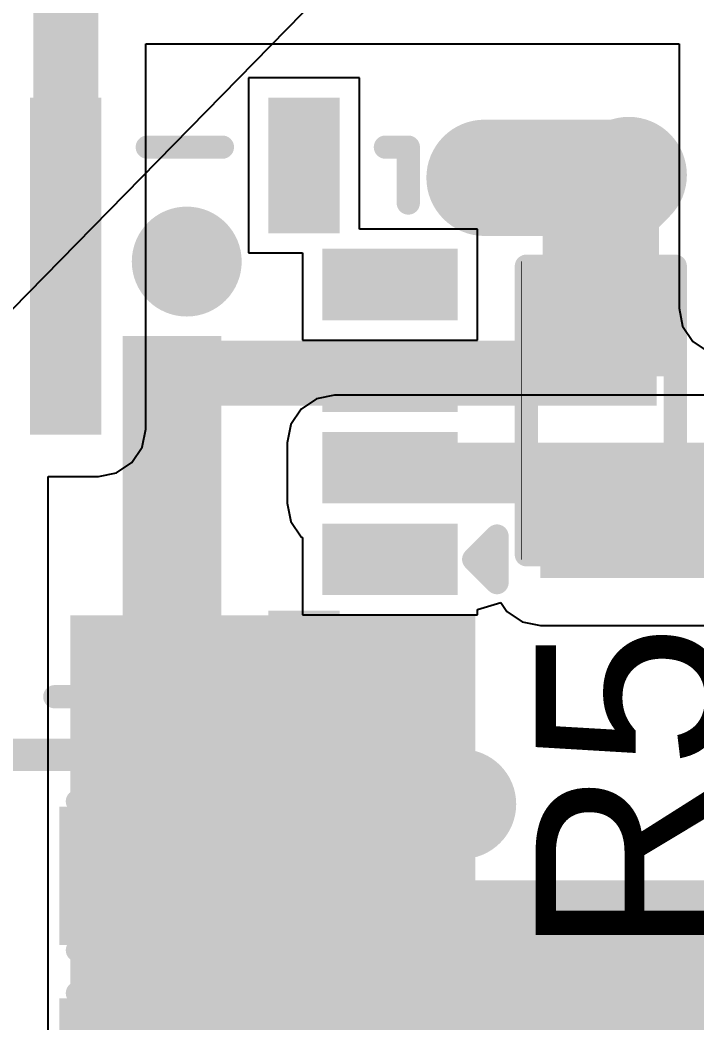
# Model space of a CAD drawing. Header units: millimetres. Extents: x 0 to 5381, y 0 to 5431.
# Drawn here: x 80.88 to 84.57, y 17.26 to 22.73 of the extents above; entities that cross this region are included whole.
import ezdxf

# ---------------------------------------------------------------- set-up
doc = ezdxf.new("R2010")
doc.units = ezdxf.units.MM
for name, color, linetype in [('BottomLayer', 5, 'Continuous'), ('BottomSolder', 6, 'Continuous'), ('TopLayer', 1, 'Continuous'), ('TopOverlay', 2, 'Continuous'), ('TopPaste', 8, 'Continuous'), ('TopSolder', 216, 'Continuous'), ('ViaHoleLayer', 16, 'Continuous')]:
    doc.layers.add(name, color=color, linetype=linetype)
doc.styles.add('Arial', font='', dxfattribs={"height": 0.2})
doc.styles.get('Arial').set_extended_font_data('Arial')

# ---------------------------------------------------------------- blocks, each defined once
blk = doc.blocks.new('10_VQFN_HR__3_3__5')
at = {"layer": 'TopLayer'}
for points in [[(-0.83, 1.1), (-0.83, 1.7), (-0.58, 1.7), (-0.58, 1.1)], [(-0.185, -0.4), (-0.185, 1.7), (0.215, 1.7), (0.215, -0.4)], [(-1.475, 0.875), (-0.875, 0.875), (-0.875, 0.625), (-1.475, 0.625)], [(-1.475, 0.375), (-0.875, 0.375), (-0.875, 0.125), (-1.475, 0.125)], [(0.47, -1.7), (0.47, 0), (0.72, 0), (0.72, -1.7)], [(-1.475, -0.125), (-0.875, -0.125), (-0.875, -0.375), (-1.475, -0.375)], [(-1.475, -0.625), (-0.875, -0.625), (-0.875, -0.875), (-1.475, -0.875)], [(-0.83, -1.7), (-0.83, -1.1), (-0.58, -1.1), (-0.58, -1.7)]]:
    blk.add_hatch(color=1, dxfattribs=at).paths.add_polyline_path(points)
at = {"layer": 'TopPaste'}
for points in [[(-0.83, 1.1), (-0.83, 1.7), (-0.58, 1.7), (-0.58, 1.1)], [(-0.185, -0.4), (-0.185, 1.7), (0.215, 1.7), (0.215, -0.4)], [(-1.475, 0.875), (-0.875, 0.875), (-0.875, 0.625), (-1.475, 0.625)], [(-1.475, 0.375), (-0.875, 0.375), (-0.875, 0.125), (-1.475, 0.125)], [(0.47, -1.7), (0.47, 0), (0.72, 0), (0.72, -1.7)], [(-1.475, -0.125), (-0.875, -0.125), (-0.875, -0.375), (-1.475, -0.375)], [(-1.475, -0.625), (-0.875, -0.625), (-0.875, -0.875), (-1.475, -0.875)], [(-0.83, -1.7), (-0.83, -1.1), (-0.58, -1.1), (-0.58, -1.7)]]:
    blk.add_hatch(color=8, dxfattribs=at).paths.add_polyline_path(points)
at = {"layer": 'TopSolder'}
for points in [[(-0.9, 1.03), (-0.9, 1.77), (-0.51, 1.77), (-0.51, 1.03)], [(-0.255, -0.47), (-0.255, 1.77), (0.285, 1.77), (0.285, -0.47)], [(-1.545, 0.945), (-0.805, 0.945), (-0.805, 0.555), (-1.545, 0.555)], [(-1.545, 0.445), (-0.805, 0.445), (-0.805, 0.055), (-1.545, 0.055)], [(0.4, -1.77), (0.4, 0.07), (0.79, 0.07), (0.79, -1.77)], [(-1.545, -0.055), (-0.805, -0.055), (-0.805, -0.445), (-1.545, -0.445)], [(-1.545, -0.555), (-0.805, -0.555), (-0.805, -0.945), (-1.545, -0.945)], [(-0.9, -1.77), (-0.9, -1.03), (-0.51, -1.03), (-0.51, -1.77)]]:
    blk.add_hatch(color=216, dxfattribs=at).paths.add_polyline_path(points)
at = {"layer": 'TopOverlay', "const_width": 0.127}
for points in [[(-1.15, 1.5), (-1.275, 1.5)], [(-1.275, 1.5), (-1.275, 1.195)], [(0.655, 1.5), (0.535, 1.5)], [(-1.7592, 0.877), (-1.7592, 0.623)], [(-1.6322, 0.75), (-1.7592, 0.877)], [(-1.6322, 0.75), (-1.7592, 0.623)], [(-1.275, -1.195), (-1.275, -1.5)], [(-1.15, -1.5), (-1.275, -1.5)], [(0.15, -1.5), (-0.26, -1.5)]]:
    blk.add_lwpolyline(points, dxfattribs=at)
at = {"layer": 'TopOverlay', "const_width": 0.0635}
for points in [[(-1.3067, 1.5, 1), (-1.2432, 1.5, 1)], [(-1.3067, 1.5, 1), (-1.2432, 1.5, 1)], [(-1.1818, 1.5, 1), (-1.1183, 1.5, 1)], [(0.5033, 1.5, 1), (0.5668, 1.5, 1)], [(0.6232, 1.5, 1), (0.6867, 1.5, 1)], [(-1.3067, 1.195, 1), (-1.2432, 1.195, 1)], [(-1.7909, 0.877, 1), (-1.7274, 0.877, 1)], [(-1.7909, 0.877, 1), (-1.7274, 0.877, 1)], [(-1.6639, 0.75, 1), (-1.6004, 0.75, 1)], [(-1.6639, 0.75, 1), (-1.6004, 0.75, 1)], [(-1.7909, 0.623, 1), (-1.7274, 0.623, 1)], [(-1.7909, 0.623, 1), (-1.7274, 0.623, 1)], [(-1.3067, -1.195, 1), (-1.2432, -1.195, 1)], [(-1.3067, -1.5, 1), (-1.2432, -1.5, 1)], [(-1.3067, -1.5, 1), (-1.2432, -1.5, 1)], [(-1.1818, -1.5, 1), (-1.1183, -1.5, 1)], [(-0.2917, -1.5, 1), (-0.2282, -1.5, 1)], [(0.1182, -1.5, 1), (0.1817, -1.5, 1)]]:
    blk.add_lwpolyline(points, format="xyb", close=True, dxfattribs=at)
at = {"layer": 'TopSolder'}
blk.add_line((1.024, -0.4754), (-5298.8449, -5410.8815), dxfattribs=at)
blk = doc.blocks.new('R___0402_22')
at = {"layer": 'TopLayer'}
for points in [[(-0.6985, -0.3175), (-0.6985, 0.3175), (-0.2413, 0.3175), (-0.2413, -0.3175)], [(0.2413, -0.3175), (0.2413, 0.3175), (0.6985, 0.3175), (0.6985, -0.3175)]]:
    blk.add_hatch(color=1, dxfattribs=at).paths.add_polyline_path(points)
at = {"layer": 'TopPaste'}
for points in [[(-0.6985, -0.3175), (-0.6985, 0.3175), (-0.2413, 0.3175), (-0.2413, -0.3175)], [(0.2413, -0.3175), (0.2413, 0.3175), (0.6985, 0.3175), (0.6985, -0.3175)]]:
    blk.add_hatch(color=8, dxfattribs=at).paths.add_polyline_path(points)
at = {"layer": 'TopSolder'}
for points in [[(-0.7535, -0.3725), (-0.7535, 0.3725), (-0.1863, 0.3725), (-0.1863, -0.3725)], [(0.1863, -0.3725), (0.1863, 0.3725), (0.7535, 0.3725), (0.7535, -0.3725)]]:
    blk.add_hatch(color=216, dxfattribs=at).paths.add_polyline_path(points)
at = {"layer": 'TopOverlay'}
for points, const_width in [([(0.7874, 0.4064), (-0.7874, 0.4064)], 0.127), ([(-0.7874, -0.4064), (-0.7874, 0.4064)], 0.127), ([(0.7874, -0.4064), (0.7874, 0.4064)], 0.127), ([(0.7874, -0.4064), (-0.7874, -0.4064)], 0.127), ([(0.8128, -0.4318), (-0.8128, -0.4318)], 0.00323)]:
    blk.add_lwpolyline(points, dxfattribs=dict(at, const_width=const_width))
for points, const_width in [([(-0.8191, 0.4064, 1), (-0.7556, 0.4064, 1)], 0.0635), ([(-0.8191, 0.4064, 1), (-0.7556, 0.4064, 1)], 0.0635), ([(0.7556, 0.4064, 1), (0.8191, 0.4064, 1)], 0.0635), ([(0.7556, 0.4064, 1), (0.8191, 0.4064, 1)], 0.0635), ([(-0.8191, -0.4064, 1), (-0.7556, -0.4064, 1)], 0.0635), ([(-0.8191, -0.4064, 1), (-0.7556, -0.4064, 1)], 0.0635), ([(0.7556, -0.4064, 1), (0.8191, -0.4064, 1)], 0.0635), ([(0.7556, -0.4064, 1), (0.8191, -0.4064, 1)], 0.0635), ([(-0.8136, -0.4318, 1), (-0.812, -0.4318, 1)], 0.00161), ([(0.812, -0.4318, 1), (0.8136, -0.4318, 1)], 0.00161)]:
    blk.add_lwpolyline(points, format="xyb", close=True, dxfattribs=dict(at, const_width=const_width))
blk = doc.blocks.new('C___0402_78')
at = {"layer": 'TopLayer'}
for points in [[(-0.6985, -0.3175), (-0.6985, 0.3175), (-0.2413, 0.3175), (-0.2413, -0.3175)], [(0.2413, -0.3175), (0.2413, 0.3175), (0.6985, 0.3175), (0.6985, -0.3175)]]:
    blk.add_hatch(color=1, dxfattribs=at).paths.add_polyline_path(points)
at = {"layer": 'TopPaste'}
for points in [[(-0.6985, -0.3175), (-0.6985, 0.3175), (-0.2413, 0.3175), (-0.2413, -0.3175)], [(0.2413, -0.3175), (0.2413, 0.3175), (0.6985, 0.3175), (0.6985, -0.3175)]]:
    blk.add_hatch(color=8, dxfattribs=at).paths.add_polyline_path(points)
at = {"layer": 'TopSolder'}
for points in [[(-0.7585, -0.3775), (-0.7585, 0.3775), (-0.1813, 0.3775), (-0.1813, -0.3775)], [(0.1813, -0.3775), (0.1813, 0.3775), (0.7585, 0.3775), (0.7585, -0.3775)]]:
    blk.add_hatch(color=216, dxfattribs=at).paths.add_polyline_path(points)
at = {"layer": 'TopOverlay', "const_width": 0.127}
for points in [[(-0.2794, 0.4064), (-0.7874, 0.4064)], [(-0.7874, 0.4064), (-0.7874, -0.4064)], [(0.7874, 0.4064), (0.2794, 0.4064)], [(0.7874, 0.4064), (0.7874, -0.4064)], [(-0.2794, -0.4064), (-0.7874, -0.4064)], [(0.7874, -0.4064), (0.2794, -0.4064)]]:
    blk.add_lwpolyline(points, dxfattribs=at)
at = {"layer": 'TopOverlay', "const_width": 0.0635}
for points in [[(-0.8191, 0.4064, 1), (-0.7556, 0.4064, 1)], [(-0.8191, 0.4064, 1), (-0.7556, 0.4064, 1)], [(-0.3111, 0.4064, 1), (-0.2477, 0.4064, 1)], [(0.2477, 0.4064, 1), (0.3111, 0.4064, 1)], [(0.7556, 0.4064, 1), (0.8191, 0.4064, 1)], [(0.7556, 0.4064, 1), (0.8191, 0.4064, 1)], [(-0.8191, -0.4064, 1), (-0.7556, -0.4064, 1)], [(-0.8191, -0.4064, 1), (-0.7556, -0.4064, 1)], [(-0.3111, -0.4064, 1), (-0.2477, -0.4064, 1)], [(0.2477, -0.4064, 1), (0.3111, -0.4064, 1)], [(0.7556, -0.4064, 1), (0.8191, -0.4064, 1)], [(0.7556, -0.4064, 1), (0.8191, -0.4064, 1)]]:
    blk.add_lwpolyline(points, format="xyb", close=True, dxfattribs=at)
blk = doc.blocks.new('C___0402_79')
at = {"layer": 'TopLayer'}
for points in [[(-0.6985, -0.3175), (-0.6985, 0.3175), (-0.2413, 0.3175), (-0.2413, -0.3175)], [(0.2413, -0.3175), (0.2413, 0.3175), (0.6985, 0.3175), (0.6985, -0.3175)]]:
    blk.add_hatch(color=1, dxfattribs=at).paths.add_polyline_path(points)
at = {"layer": 'TopPaste'}
for points in [[(-0.6985, -0.3175), (-0.6985, 0.3175), (-0.2413, 0.3175), (-0.2413, -0.3175)], [(0.2413, -0.3175), (0.2413, 0.3175), (0.6985, 0.3175), (0.6985, -0.3175)]]:
    blk.add_hatch(color=8, dxfattribs=at).paths.add_polyline_path(points)
at = {"layer": 'TopSolder'}
for points in [[(-0.7585, -0.3775), (-0.7585, 0.3775), (-0.1813, 0.3775), (-0.1813, -0.3775)], [(0.1813, -0.3775), (0.1813, 0.3775), (0.7585, 0.3775), (0.7585, -0.3775)]]:
    blk.add_hatch(color=216, dxfattribs=at).paths.add_polyline_path(points)
at = {"layer": 'TopOverlay', "const_width": 0.127}
for points in [[(-0.2794, 0.4064), (-0.7874, 0.4064)], [(-0.7874, 0.4064), (-0.7874, -0.4064)], [(0.7874, 0.4064), (0.2794, 0.4064)], [(0.7874, 0.4064), (0.7874, -0.4064)], [(-0.2794, -0.4064), (-0.7874, -0.4064)], [(0.7874, -0.4064), (0.2794, -0.4064)]]:
    blk.add_lwpolyline(points, dxfattribs=at)
at = {"layer": 'TopOverlay', "const_width": 0.0635}
for points in [[(-0.8191, 0.4064, 1), (-0.7556, 0.4064, 1)], [(-0.8191, 0.4064, 1), (-0.7556, 0.4064, 1)], [(-0.3111, 0.4064, 1), (-0.2477, 0.4064, 1)], [(0.2477, 0.4064, 1), (0.3111, 0.4064, 1)], [(0.7556, 0.4064, 1), (0.8191, 0.4064, 1)], [(0.7556, 0.4064, 1), (0.8191, 0.4064, 1)], [(-0.8191, -0.4064, 1), (-0.7556, -0.4064, 1)], [(-0.8191, -0.4064, 1), (-0.7556, -0.4064, 1)], [(-0.3111, -0.4064, 1), (-0.2477, -0.4064, 1)], [(0.2477, -0.4064, 1), (0.3111, -0.4064, 1)], [(0.7556, -0.4064, 1), (0.8191, -0.4064, 1)], [(0.7556, -0.4064, 1), (0.8191, -0.4064, 1)]]:
    blk.add_lwpolyline(points, format="xyb", close=True, dxfattribs=at)

msp = doc.modelspace()

# ---------------------------------------------------------------- hatches: boundary and pattern name
at = {"layer": 'BottomLayer'}
h = msp.add_hatch(color=5, dxfattribs=at)
edge = h.paths.add_edge_path()
edge.add_arc((84.201, 21.8846), 0.3, 0, 360)
h = msp.add_hatch(color=5, dxfattribs=at)
edge = h.paths.add_edge_path()
edge.add_arc((83.4136, 21.8694), 0.3, 0, 360)
h = msp.add_hatch(color=5, dxfattribs=at)
edge = h.paths.add_edge_path()
edge.add_arc((81.788, 21.4122), 0.3, 0, 360)
h = msp.add_hatch(color=5, dxfattribs=at)
edge = h.paths.add_edge_path()
edge.add_arc((82.3214, 18.4506), 0.3, 0, 360)
h = msp.add_hatch(color=5, dxfattribs=at)
edge = h.paths.add_edge_path()
edge.add_arc((83.2866, 18.4506), 0.3, 0, 360)
h = msp.add_hatch(color=5, dxfattribs=at)
edge = h.paths.add_edge_path()
edge.add_arc((82.3214, 17.5819), 0.3, 0, 360)
h = msp.add_hatch(color=5, dxfattribs=at)
edge = h.paths.add_edge_path()
edge.add_arc((83.2866, 17.5819), 0.3, 0, 360)
at = {"layer": 'BottomSolder'}
h = msp.add_hatch(color=6, dxfattribs=at)
edge = h.paths.add_edge_path()
edge.add_arc((83.4136, 21.8694), 0.15, 0, 360)
h = msp.add_hatch(color=6, dxfattribs=at)
edge = h.paths.add_edge_path()
edge.add_arc((84.201, 21.8846), 0.15, 0, 360)
h = msp.add_hatch(color=6, dxfattribs=at)
edge = h.paths.add_edge_path()
edge.add_arc((81.788, 21.4122), 0.15, 0, 360)
h = msp.add_hatch(color=6, dxfattribs=at)
edge = h.paths.add_edge_path()
edge.add_arc((82.3214, 18.4506), 0.15, 0, 360)
h = msp.add_hatch(color=6, dxfattribs=at)
edge = h.paths.add_edge_path()
edge.add_arc((83.2866, 18.4506), 0.15, 0, 360)
h = msp.add_hatch(color=6, dxfattribs=at)
edge = h.paths.add_edge_path()
edge.add_arc((82.3214, 17.5819), 0.15, 0, 360)
h = msp.add_hatch(color=6, dxfattribs=at)
edge = h.paths.add_edge_path()
edge.add_arc((83.2866, 17.5819), 0.15, 0, 360)
at = {"layer": 'TopLayer'}
for points in [[(80.9498, 24.892), (80.9498, 20.4978), (81.3054, 20.4978), (81.3054, 24.892)], [(84.3534, 20.9804), (81.5086, 20.9804), (81.5086, 20.6248), (84.3534, 20.6248)], [(82.5954, 20.0932), (86.4616, 20.0932), (86.4616, 20.4234), (82.5954, 20.4234)], [(83.7184, 19.685), (86.5124, 19.685), (86.5124, 20.4216), (83.7184, 20.4216)], [(81.153, 19.4818), (81.153, 16.6344), (83.3628, 16.6344), (83.3628, 19.4818)], [(81.5086, 19.4618), (81.5086, 17.5234), (82.6008, 17.5234), (82.6008, 19.4618)], [(85.1662, 18.034), (81.153, 18.034), (81.153, 1.3716), (85.1662, 1.3716)]]:
    msp.add_hatch(color=1, dxfattribs=at).paths.add_polyline_path(points)
h = msp.add_hatch(color=1, dxfattribs=at)
edge = h.paths.add_edge_path()
edge.add_arc((84.201, 21.8846), 0.3, 0, 360)
h = msp.add_hatch(color=1, dxfattribs=at)
edge = h.paths.add_edge_path()
edge.add_arc((83.4136, 21.8694), 0.3, 0, 360)
h = msp.add_hatch(color=1, dxfattribs=at)
edge = h.paths.add_edge_path()
edge.add_arc((81.788, 21.4122), 0.3, 0, 360)
h = msp.add_hatch(color=1, dxfattribs=at)
edge = h.paths.add_edge_path()
edge.add_arc((82.3214, 18.4506), 0.3, 0, 360)
h = msp.add_hatch(color=1, dxfattribs=at)
edge = h.paths.add_edge_path()
edge.add_arc((83.2866, 18.4506), 0.3, 0, 360)
h = msp.add_hatch(color=1, dxfattribs=at)
edge = h.paths.add_edge_path()
edge.add_arc((82.3214, 17.5819), 0.3, 0, 360)
h = msp.add_hatch(color=1, dxfattribs=at)
edge = h.paths.add_edge_path()
edge.add_arc((83.2866, 17.5819), 0.3, 0, 360)
at = {"layer": 'TopSolder'}
h = msp.add_hatch(color=216, dxfattribs=at)
edge = h.paths.add_edge_path()
edge.add_arc((83.4136, 21.8694), 0.15, 0, 360)
h = msp.add_hatch(color=216, dxfattribs=at)
edge = h.paths.add_edge_path()
edge.add_arc((84.201, 21.8846), 0.15, 0, 360)
h = msp.add_hatch(color=216, dxfattribs=at)
edge = h.paths.add_edge_path()
edge.add_arc((81.788, 21.4122), 0.15, 0, 360)
h = msp.add_hatch(color=216, dxfattribs=at)
edge = h.paths.add_edge_path()
edge.add_arc((82.3214, 18.4506), 0.15, 0, 360)
h = msp.add_hatch(color=216, dxfattribs=at)
edge = h.paths.add_edge_path()
edge.add_arc((83.2866, 18.4506), 0.15, 0, 360)
h = msp.add_hatch(color=216, dxfattribs=at)
edge = h.paths.add_edge_path()
edge.add_arc((82.3214, 17.5819), 0.15, 0, 360)
h = msp.add_hatch(color=216, dxfattribs=at)
edge = h.paths.add_edge_path()
edge.add_arc((83.2866, 17.5819), 0.15, 0, 360)
at = {"layer": 'ViaHoleLayer'}
h = msp.add_hatch(color=16, dxfattribs=at)
edge = h.paths.add_edge_path()
edge.add_arc((83.4136, 21.8694), 0.15, 0, 360)
h = msp.add_hatch(color=16, dxfattribs=at)
edge = h.paths.add_edge_path()
edge.add_arc((84.201, 21.8846), 0.15, 0, 360)
h = msp.add_hatch(color=16, dxfattribs=at)
edge = h.paths.add_edge_path()
edge.add_arc((81.788, 21.4122), 0.15, 0, 360)
h = msp.add_hatch(color=16, dxfattribs=at)
edge = h.paths.add_edge_path()
edge.add_arc((82.3214, 18.4506), 0.15, 0, 360)
h = msp.add_hatch(color=16, dxfattribs=at)
edge = h.paths.add_edge_path()
edge.add_arc((83.2866, 18.4506), 0.15, 0, 360)
h = msp.add_hatch(color=16, dxfattribs=at)
edge = h.paths.add_edge_path()
edge.add_arc((82.3214, 17.5819), 0.15, 0, 360)
h = msp.add_hatch(color=16, dxfattribs=at)
edge = h.paths.add_edge_path()
edge.add_arc((83.2866, 17.5819), 0.15, 0, 360)

# ---------------------------------------------------------------- linework, layer by layer
at = {"layer": 'TopLayer'}
for p, q in [((81.5644, 20.4978), (81.5644, 22.601)), ((81.5644, 22.601), (84.4754, 22.601)), ((84.4754, 22.601), (84.4754, 21.1582)), ((82.7304, 22.4146), (82.1248, 22.4146)), ((82.1248, 22.4146), (82.1248, 21.459)), ((82.7304, 21.5896), (82.7304, 22.4146)), ((83.3754, 21.5896), (82.7304, 21.5896)), ((83.3754, 20.984), (83.3754, 21.5896)), ((82.1248, 21.459), (82.4198, 21.459)), ((82.4198, 21.459), (82.4198, 20.984)), ((84.4754, 21.1582), (84.4951, 21.0591)), ((84.4951, 21.0591), (84.5513, 20.9751)), ((82.4198, 20.984), (83.3754, 20.984)), ((84.5513, 20.9751), (84.6353, 20.9189)), ((82.4963, 20.6627), (82.4123, 20.6065)), ((82.5954, 20.6824), (82.4963, 20.6627)), ((86.4616, 20.6824), (82.5954, 20.6824)), ((82.4123, 20.6065), (82.3562, 20.5225)), ((81.5447, 20.3987), (81.5644, 20.4978)), ((82.3562, 20.5225), (82.3364, 20.4234)), ((82.3364, 20.4234), (82.3364, 20.0932)), ((81.4885, 20.3147), (81.5447, 20.3987)), ((81.4045, 20.2585), (81.4885, 20.3147)), ((81.3054, 20.2388), (81.4045, 20.2585)), ((81.031, 1.3716), (81.031, 20.2388)), ((81.031, 20.2388), (81.3054, 20.2388)), ((82.3364, 20.0932), (82.3562, 19.9941)), ((82.3562, 19.9941), (82.4123, 19.9101)), ((82.4123, 19.9101), (82.4198, 19.9051)), ((82.4198, 19.9051), (82.4198, 19.484)), ((83.3754, 19.5126), (83.5024, 19.5511)), ((83.5024, 19.5511), (83.5353, 19.5019)), ((83.3754, 19.484), (83.3754, 19.5126)), ((83.5353, 19.5019), (83.6193, 19.4457)), ((82.4198, 19.484), (83.3754, 19.484)), ((83.6193, 19.4457), (83.7184, 19.426)), ((83.7184, 19.426), (86.5124, 19.426))]:
    msp.add_line(p, q, dxfattribs=at)
for points, const_width in [([(83.4136, 21.8694), (84.1858, 21.8694)], 0.635), ([(84.0486, 21.7322), (84.201, 21.8846)], 0.635), ([(84.1858, 21.8694), (84.201, 21.8846)], 0.635), ([(84.0486, 21.0693), (84.0486, 21.7322)], 0.635), ([(81.7076, 20.7138), (81.7806, 20.7868)], 0.254), ([(81.7076, 19.8868), (81.7076, 20.7138)], 0.254)]:
    msp.add_lwpolyline(points, dxfattribs=dict(at, const_width=const_width))
for points, const_width in [([(83.2549, 21.8694, 1), (83.5723, 21.8694, 1)], 0.3175), ([(84.027, 21.8694, 1), (84.3445, 21.8694, 1)], 0.3175), ([(84.027, 21.8694, 1), (84.3445, 21.8694, 1)], 0.3175), ([(84.0422, 21.8846, 1), (84.3597, 21.8846, 1)], 0.3175), ([(84.0422, 21.8846, 1), (84.3597, 21.8846, 1)], 0.3175), ([(83.8898, 21.7322, 1), (84.2073, 21.7322, 1)], 0.3175), ([(83.8898, 21.7322, 1), (84.2073, 21.7322, 1)], 0.3175), ([(83.8898, 21.0693, 1), (84.2073, 21.0693, 1)], 0.3175), ([(81.7171, 20.7868, 1), (81.8441, 20.7868, 1)], 0.127), ([(81.6441, 20.7138, 1), (81.7711, 20.7138, 1)], 0.127), ([(81.6441, 20.7138, 1), (81.7711, 20.7138, 1)], 0.127), ([(81.6441, 19.8868, 1), (81.7711, 19.8868, 1)], 0.127)]:
    msp.add_lwpolyline(points, format="xyb", close=True, dxfattribs=dict(at, const_width=const_width))
at = {"layer": 'TopOverlay', "const_width": 0.1778}
for points in [[(79.883, 18.7198), (81.915, 18.7198)], [(81.915, 8.2042), (81.915, 18.7198)]]:
    msp.add_lwpolyline(points, dxfattribs=at)
at = {"layer": 'TopOverlay', "const_width": 0.0889}
msp.add_lwpolyline([(81.8705, 18.7198, 1), (81.9594, 18.7198, 1)], format="xyb", close=True, dxfattribs=at)
msp.add_lwpolyline([(81.8705, 18.7198, 1), (81.9594, 18.7198, 1)], format="xyb", close=True, dxfattribs=at)

# ---------------------------------------------------------------- block references
for name, p, rotation in [('10_VQFN_HR__3_3__5', (81.7226, 20.5368), 180), ('R___0402_22', (84.0486, 20.5994), 270), ('C___0402_79', (80.9117, 18.0594), 180), ('C___0402_78', (80.9117, 17.0124), 180)]:
    msp.add_blockref(name, p, dxfattribs=dict(rotation=rotation))

# ---------------------------------------------------------------- texts
at = {"layer": 'TopOverlay', "style": 'Arial'}
msp.add_text('R5', height=1.016, rotation=90, dxfattribs=at).set_placement((84.7088, 17.6194))

doc.saveas('drawing.dxf')
